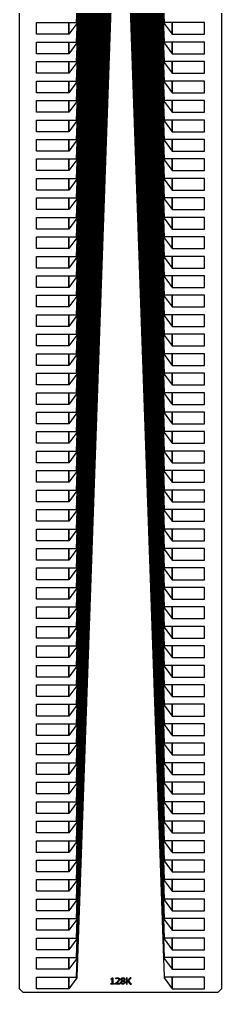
# Model space of a CAD drawing. Header units: inches. Extents: x 106592 to 209533, y 57057 to 74911.
# Drawn here: x 163050 to 164107, y 57266 to 62342 of the extents above; entities that cross this region are included whole.
import ezdxf

# ---------------------------------------------------------------- set-up
doc = ezdxf.new("R2010")
doc.units = ezdxf.units.IN
doc.header["$MEASUREMENT"] = 0
for name, color, linetype in [('metal', 221, 'Continuous'), ('nitride window', 40, 'Continuous'), ('profile', 140, 'Continuous')]:
    doc.layers.add(name, color=color, linetype=linetype)

msp = doc.modelspace()

# ---------------------------------------------------------------- linework, layer by layer
at = {"layer": 'metal'}
for points in [[(163442, 63837.6), (163443.6, 63837.6), (163351.2, 61614.3), (163349.1, 61614.3)], [(163351.2, 61715.9), (163349.1, 61715.9), (163438.8, 63837.6), (163440.4, 63837.6)], [(163435.6, 63837.6), (163437.2, 63837.6), (163351.2, 61817.5), (163349.1, 61817.5)], [(163351.2, 61919.1), (163349.1, 61919.1), (163432.4, 63837.6), (163434, 63837.6)], [(163351.2, 62020.7), (163349.1, 62020.7), (163429.2, 63837.6), (163430.8, 63837.6)], [(163426, 63837.6), (163427.6, 63837.6), (163351.2, 62122.3), (163349.1, 62122.3)], [(163445.2, 63837.6), (163446.8, 63837.6), (163351.2, 61512.7), (163349.1, 61512.7)], [(163448.4, 63837.6), (163450, 63837.6), (163351.2, 61411.1), (163349.1, 61411.1)], [(163474, 63837.6), (163475.6, 63837.6), (163351.2, 60598.2), (163349.1, 60598.2)], [(163470.8, 63837.6), (163472.4, 63837.6), (163351.2, 60699.8), (163349.1, 60699.8)], [(163451.6, 63837.6), (163453.2, 63837.6), (163351.2, 61309.5), (163349.1, 61309.5)], [(163351.2, 61207.9), (163349.1, 61207.9), (163454.8, 63837.6), (163456.4, 63837.6)], [(163351.2, 61106.3), (163349.1, 61106.3), (163458, 63837.6), (163459.6, 63837.6)], [(163461.2, 63837.6), (163462.8, 63837.6), (163351.2, 61004.7), (163349.1, 61004.7)], [(163351.2, 60903.1), (163349.1, 60903.1), (163464.4, 63837.6), (163466, 63837.6)], [(163467.6, 63837.6), (163469.2, 63837.6), (163351.2, 60801.5), (163349.1, 60801.5)], [(163419.6, 63837.6), (163421.2, 63837.6), (163351.2, 62325.5), (163349.1, 62325.5)], [(163422.8, 63837.6), (163424.4, 63837.6), (163351.2, 62223.9), (163349.1, 62223.9)], [(163544.4, 63837.6), (163546, 63837.6), (163351.2, 58363), (163349.1, 58363)], [(163351.2, 58464.6), (163349.1, 58464.6), (163541.2, 63837.6), (163542.8, 63837.6)], [(163538, 63837.6), (163539.6, 63837.6), (163351.2, 58566.2), (163349.1, 58566.2)], [(163351.2, 58667.8), (163349.1, 58667.8), (163534.8, 63837.6), (163536.4, 63837.6)], [(163351.2, 58769.4), (163349.1, 58769.4), (163531.6, 63837.6), (163533.2, 63837.6)], [(163528.4, 63837.6), (163530, 63837.6), (163351.2, 58871), (163349.1, 58871)], [(163547.6, 63837.6), (163549.2, 63837.6), (163351.2, 58261.4), (163349.1, 58261.4)], [(163550.8, 63837.6), (163552.4, 63837.6), (163351.2, 58159.7), (163349.1, 58159.7)], [(163576.4, 63837.6), (163578, 63837.6), (163351.2, 57346.9), (163349.1, 57346.9)], [(163573.2, 63837.6), (163574.8, 63837.6), (163351.2, 57448.5), (163349.1, 57448.5)], [(163554, 63837.6), (163555.6, 63837.6), (163351.2, 58058.1), (163349.1, 58058.1)], [(163351.2, 57956.5), (163349.1, 57956.5), (163557.2, 63837.6), (163558.8, 63837.6)], [(163351.2, 57854.9), (163349.1, 57854.9), (163560.4, 63837.6), (163562, 63837.6)], [(163563.6, 63837.6), (163565.2, 63837.6), (163351.2, 57753.3), (163349.1, 57753.3)], [(163351.2, 57651.7), (163349.1, 57651.7), (163566.8, 63837.6), (163568.4, 63837.6)], [(163570, 63837.6), (163571.6, 63837.6), (163351.2, 57550.1), (163349.1, 57550.1)], [(163518.8, 63837.6), (163520.4, 63837.6), (163351.2, 59175.8), (163349.1, 59175.8)], [(163351.2, 59277.4), (163349.1, 59277.4), (163515.6, 63837.6), (163517.2, 63837.6)], [(163512.4, 63837.6), (163514, 63837.6), (163351.2, 59379), (163349.1, 59379)], [(163351.2, 59480.6), (163349.1, 59480.6), (163509.2, 63837.6), (163510.8, 63837.6)], [(163351.2, 59582.2), (163349.1, 59582.2), (163506, 63837.6), (163507.6, 63837.6)], [(163502.8, 63837.6), (163504.4, 63837.6), (163351.2, 59683.8), (163349.1, 59683.8)], [(163522, 63837.6), (163523.6, 63837.6), (163351.2, 59074.2), (163349.1, 59074.2)], [(163525.2, 63837.6), (163526.8, 63837.6), (163351.2, 58972.6), (163349.1, 58972.6)], [(163499.6, 63837.6), (163501.2, 63837.6), (163351.2, 59785.4), (163349.1, 59785.4)], [(163496.4, 63837.6), (163498, 63837.6), (163351.2, 59887), (163349.1, 59887)], [(163477.2, 63837.6), (163478.8, 63837.6), (163351.2, 60496.6), (163349.1, 60496.6)], [(163351.2, 60395), (163349.1, 60395), (163480.4, 63837.6), (163482, 63837.6)], [(163351.2, 60293.4), (163349.1, 60293.4), (163483.6, 63837.6), (163485.2, 63837.6)], [(163486.8, 63837.6), (163488.4, 63837.6), (163351.2, 60191.8), (163349.1, 60191.8)], [(163351.2, 60090.2), (163349.1, 60090.2), (163490, 63837.6), (163491.6, 63837.6)], [(163493.2, 63837.6), (163494.8, 63837.6), (163351.2, 59988.6), (163349.1, 59988.6)], [(163581.2, 63837.6), (163579.6, 63837.6), (163806.3, 57346.9), (163808.4, 57346.9)], [(163584.4, 63837.6), (163582.8, 63837.6), (163806.3, 57448.5), (163808.4, 57448.5)], [(163587.6, 63837.6), (163586, 63837.6), (163806.3, 57550.1), (163808.4, 57550.1)], [(163806.3, 57651.7), (163808.4, 57651.7), (163590.8, 63837.6), (163589.2, 63837.6)], [(163594, 63837.6), (163592.4, 63837.6), (163806.3, 57753.3), (163808.4, 57753.3)], [(163806.3, 57854.9), (163808.4, 57854.9), (163597.2, 63837.6), (163595.6, 63837.6)], [(163806.3, 57956.5), (163808.4, 57956.5), (163600.4, 63837.6), (163598.8, 63837.6)], [(163603.6, 63837.6), (163602, 63837.6), (163806.3, 58058.1), (163808.4, 58058.1)], [(163606.8, 63837.6), (163605.2, 63837.6), (163806.3, 58159.7), (163808.4, 58159.7)], [(163610, 63837.6), (163608.4, 63837.6), (163806.3, 58261.4), (163808.4, 58261.4)], [(163613.2, 63837.6), (163611.6, 63837.6), (163806.3, 58363), (163808.4, 58363)], [(163806.3, 58464.6), (163808.4, 58464.6), (163616.4, 63837.6), (163614.8, 63837.6)], [(163619.6, 63837.6), (163618, 63837.6), (163806.3, 58566.2), (163808.4, 58566.2)], [(163806.3, 58667.8), (163808.4, 58667.8), (163622.8, 63837.6), (163621.2, 63837.6)], [(163806.3, 58769.4), (163808.4, 58769.4), (163626, 63837.6), (163624.4, 63837.6)], [(163629.2, 63837.6), (163627.6, 63837.6), (163806.3, 58871), (163808.4, 58871)], [(163632.4, 63837.6), (163630.8, 63837.6), (163806.3, 58972.6), (163808.4, 58972.6)], [(163635.6, 63837.6), (163634, 63837.6), (163806.3, 59074.2), (163808.4, 59074.2)], [(163638.8, 63837.6), (163637.2, 63837.6), (163806.3, 59175.8), (163808.4, 59175.8)], [(163806.3, 59277.4), (163808.4, 59277.4), (163642, 63837.6), (163640.4, 63837.6)], [(163645.2, 63837.6), (163643.6, 63837.6), (163806.3, 59379), (163808.4, 59379)], [(163806.3, 59480.6), (163808.4, 59480.6), (163648.4, 63837.6), (163646.8, 63837.6)], [(163806.3, 59582.2), (163808.4, 59582.2), (163651.6, 63837.6), (163650, 63837.6)], [(163654.8, 63837.6), (163653.2, 63837.6), (163806.3, 59683.8), (163808.4, 59683.8)], [(163658, 63837.6), (163656.4, 63837.6), (163806.3, 59785.4), (163808.4, 59785.4)], [(163661.2, 63837.6), (163659.6, 63837.6), (163806.3, 59887), (163808.4, 59887)], [(163664.4, 63837.6), (163662.8, 63837.6), (163806.3, 59988.6), (163808.4, 59988.6)], [(163806.3, 60090.2), (163808.4, 60090.2), (163667.6, 63837.6), (163666, 63837.6)], [(163670.8, 63837.6), (163669.2, 63837.6), (163806.3, 60191.8), (163808.4, 60191.8)], [(163806.3, 60293.4), (163808.4, 60293.4), (163674, 63837.6), (163672.4, 63837.6)], [(163806.3, 60395), (163808.4, 60395), (163677.2, 63837.6), (163675.6, 63837.6)], [(163680.4, 63837.6), (163678.8, 63837.6), (163806.3, 60496.6), (163808.4, 60496.6)], [(163683.6, 63837.6), (163682, 63837.6), (163806.3, 60598.2), (163808.4, 60598.2)], [(163686.8, 63837.6), (163685.2, 63837.6), (163806.3, 60699.8), (163808.4, 60699.8)], [(163690, 63837.6), (163688.4, 63837.6), (163806.3, 60801.5), (163808.4, 60801.5)], [(163806.3, 60903.1), (163808.4, 60903.1), (163693.2, 63837.6), (163691.6, 63837.6)], [(163696.4, 63837.6), (163694.8, 63837.6), (163806.3, 61004.7), (163808.4, 61004.7)], [(163806.3, 61106.3), (163808.4, 61106.3), (163699.6, 63837.6), (163698, 63837.6)], [(163806.3, 61207.9), (163808.4, 61207.9), (163702.8, 63837.6), (163701.2, 63837.6)], [(163706, 63837.6), (163704.4, 63837.6), (163806.3, 61309.5), (163808.4, 61309.5)], [(163709.2, 63837.6), (163707.6, 63837.6), (163806.3, 61411.1), (163808.4, 61411.1)], [(163712.4, 63837.6), (163710.8, 63837.6), (163806.3, 61512.7), (163808.4, 61512.7)], [(163715.6, 63837.6), (163714, 63837.6), (163806.3, 61614.3), (163808.4, 61614.3)], [(163806.3, 61715.9), (163808.4, 61715.9), (163718.8, 63837.6), (163717.2, 63837.6)], [(163722, 63837.6), (163720.4, 63837.6), (163806.3, 61817.5), (163808.4, 61817.5)], [(163806.3, 61919.1), (163808.4, 61919.1), (163725.2, 63837.6), (163723.6, 63837.6)], [(163806.3, 62020.7), (163808.4, 62020.7), (163728.4, 63837.6), (163726.8, 63837.6)], [(163731.6, 63837.6), (163730, 63837.6), (163806.3, 62122.3), (163808.4, 62122.3)], [(163734.8, 63837.6), (163733.2, 63837.6), (163806.3, 62223.9), (163808.4, 62223.9)], [(163738, 63837.6), (163736.4, 63837.6), (163806.3, 62325.5), (163808.4, 62325.5)], [(163139.6, 62325.5), (163308.9, 62325.5), (163308.9, 62264.5), (163139.6, 62264.5)], [(163308.9, 62264.5), (163308.9, 62325.5), (163351.2, 62325.5), (163351.2, 62321.3), (163308.9, 62264.5)], [(163848.6, 62264.5), (163848.6, 62325.5), (163806.3, 62325.5), (163806.3, 62321.3), (163848.6, 62264.5)], [(164018, 62325.5), (163848.6, 62325.5), (163848.6, 62264.5), (164018, 62264.5)], [(163139.6, 62223.9), (163308.9, 62223.9), (163308.9, 62162.9), (163139.6, 62162.9)], [(163308.9, 62162.9), (163308.9, 62223.9), (163351.2, 62223.9), (163351.2, 62219.7), (163308.9, 62162.9)], [(163848.6, 62162.9), (163848.6, 62223.9), (163806.3, 62223.9), (163806.3, 62219.7), (163848.6, 62162.9)], [(164018, 62223.9), (163848.6, 62223.9), (163848.6, 62162.9), (164018, 62162.9)], [(163139.6, 62122.3), (163308.9, 62122.3), (163308.9, 62061.3), (163139.6, 62061.3)], [(163308.9, 62061.3), (163308.9, 62122.3), (163351.2, 62122.3), (163351.2, 62118.1), (163308.9, 62061.3)], [(163848.6, 62061.3), (163848.6, 62122.3), (163806.3, 62122.3), (163806.3, 62118.1), (163848.6, 62061.3)], [(164018, 62122.3), (163848.6, 62122.3), (163848.6, 62061.3), (164018, 62061.3)], [(163139.6, 62020.7), (163308.9, 62020.7), (163308.9, 61959.7), (163139.6, 61959.7)], [(163308.9, 61959.7), (163308.9, 62020.7), (163351.2, 62020.7), (163351.2, 62016.5), (163308.9, 61959.7)], [(163848.6, 61959.7), (163848.6, 62020.7), (163806.3, 62020.7), (163806.3, 62016.5), (163848.6, 61959.7)], [(164018, 62020.7), (163848.6, 62020.7), (163848.6, 61959.7), (164018, 61959.7)], [(163139.6, 61919.1), (163308.9, 61919.1), (163308.9, 61858.1), (163139.6, 61858.1)], [(163308.9, 61858.1), (163308.9, 61919.1), (163351.2, 61919.1), (163351.2, 61914.9), (163308.9, 61858.1)], [(163848.6, 61858.1), (163848.6, 61919.1), (163806.3, 61919.1), (163806.3, 61914.9), (163848.6, 61858.1)], [(164018, 61919.1), (163848.6, 61919.1), (163848.6, 61858.1), (164018, 61858.1)], [(163139.6, 61817.5), (163308.9, 61817.5), (163308.9, 61756.5), (163139.6, 61756.5)], [(163308.9, 61756.5), (163308.9, 61817.5), (163351.2, 61817.5), (163351.2, 61813.3), (163308.9, 61756.5)], [(163848.6, 61756.5), (163848.6, 61817.5), (163806.3, 61817.5), (163806.3, 61813.3), (163848.6, 61756.5)], [(164018, 61817.5), (163848.6, 61817.5), (163848.6, 61756.5), (164018, 61756.5)], [(163139.6, 61715.9), (163308.9, 61715.9), (163308.9, 61654.9), (163139.6, 61654.9)], [(163308.9, 61654.9), (163308.9, 61715.9), (163351.2, 61715.9), (163351.2, 61711.7), (163308.9, 61654.9)], [(163848.6, 61654.9), (163848.6, 61715.9), (163806.3, 61715.9), (163806.3, 61711.7), (163848.6, 61654.9)], [(164018, 61715.9), (163848.6, 61715.9), (163848.6, 61654.9), (164018, 61654.9)], [(163139.6, 61614.3), (163308.9, 61614.3), (163308.9, 61553.3), (163139.6, 61553.3)], [(163308.9, 61553.3), (163308.9, 61614.3), (163351.2, 61614.3), (163351.2, 61610), (163308.9, 61553.3)], [(163848.6, 61553.3), (163848.6, 61614.3), (163806.3, 61614.3), (163806.3, 61610), (163848.6, 61553.3)], [(164018, 61614.3), (163848.6, 61614.3), (163848.6, 61553.3), (164018, 61553.3)], [(163139.6, 61512.7), (163308.9, 61512.7), (163308.9, 61451.7), (163139.6, 61451.7)], [(163308.9, 61451.7), (163308.9, 61512.7), (163351.2, 61512.7), (163351.2, 61508.4), (163308.9, 61451.7)], [(163848.6, 61451.7), (163848.6, 61512.7), (163806.3, 61512.7), (163806.3, 61508.4), (163848.6, 61451.7)], [(164018, 61512.7), (163848.6, 61512.7), (163848.6, 61451.7), (164018, 61451.7)], [(163139.6, 61411.1), (163308.9, 61411.1), (163308.9, 61350.1), (163139.6, 61350.1)], [(163308.9, 61350.1), (163308.9, 61411.1), (163351.2, 61411.1), (163351.2, 61406.8), (163308.9, 61350.1)], [(163848.6, 61350.1), (163848.6, 61411.1), (163806.3, 61411.1), (163806.3, 61406.8), (163848.6, 61350.1)], [(164018, 61411.1), (163848.6, 61411.1), (163848.6, 61350.1), (164018, 61350.1)], [(163139.6, 61309.5), (163308.9, 61309.5), (163308.9, 61248.5), (163139.6, 61248.5)], [(163308.9, 61248.5), (163308.9, 61309.5), (163351.2, 61309.5), (163351.2, 61305.2), (163308.9, 61248.5)], [(163848.6, 61248.5), (163848.6, 61309.5), (163806.3, 61309.5), (163806.3, 61305.2), (163848.6, 61248.5)], [(164018, 61309.5), (163848.6, 61309.5), (163848.6, 61248.5), (164018, 61248.5)], [(163139.6, 61207.9), (163308.9, 61207.9), (163308.9, 61146.9), (163139.6, 61146.9)], [(163308.9, 61146.9), (163308.9, 61207.9), (163351.2, 61207.9), (163351.2, 61203.6), (163308.9, 61146.9)], [(163848.6, 61146.9), (163848.6, 61207.9), (163806.3, 61207.9), (163806.3, 61203.6), (163848.6, 61146.9)], [(164018, 61207.9), (163848.6, 61207.9), (163848.6, 61146.9), (164018, 61146.9)], [(163139.6, 61106.3), (163308.9, 61106.3), (163308.9, 61045.3), (163139.6, 61045.3)], [(163308.9, 61045.3), (163308.9, 61106.3), (163351.2, 61106.3), (163351.2, 61102), (163308.9, 61045.3)], [(163848.6, 61045.3), (163848.6, 61106.3), (163806.3, 61106.3), (163806.3, 61102), (163848.6, 61045.3)], [(164018, 61106.3), (163848.6, 61106.3), (163848.6, 61045.3), (164018, 61045.3)], [(163139.6, 61004.7), (163308.9, 61004.7), (163308.9, 60943.7), (163139.6, 60943.7)], [(163308.9, 60943.7), (163308.9, 61004.7), (163351.2, 61004.7), (163351.2, 61000.4), (163308.9, 60943.7)], [(163848.6, 60943.7), (163848.6, 61004.7), (163806.3, 61004.7), (163806.3, 61000.4), (163848.6, 60943.7)], [(164018, 61004.7), (163848.6, 61004.7), (163848.6, 60943.7), (164018, 60943.7)], [(163139.6, 60903.1), (163308.9, 60903.1), (163308.9, 60842.1), (163139.6, 60842.1)], [(163308.9, 60842.1), (163308.9, 60903.1), (163351.2, 60903.1), (163351.2, 60898.8), (163308.9, 60842.1)], [(163848.6, 60842.1), (163848.6, 60903.1), (163806.3, 60903.1), (163806.3, 60898.8), (163848.6, 60842.1)], [(164018, 60903.1), (163848.6, 60903.1), (163848.6, 60842.1), (164018, 60842.1)], [(163139.6, 60801.5), (163308.9, 60801.5), (163308.9, 60740.5), (163139.6, 60740.5)], [(163308.9, 60740.5), (163308.9, 60801.5), (163351.2, 60801.5), (163351.2, 60797.2), (163308.9, 60740.5)], [(163848.6, 60740.5), (163848.6, 60801.5), (163806.3, 60801.5), (163806.3, 60797.2), (163848.6, 60740.5)], [(164018, 60801.5), (163848.6, 60801.5), (163848.6, 60740.5), (164018, 60740.5)], [(163139.6, 60699.8), (163308.9, 60699.8), (163308.9, 60638.9), (163139.6, 60638.9)], [(163308.9, 60638.9), (163308.9, 60699.8), (163351.2, 60699.8), (163351.2, 60695.6), (163308.9, 60638.9)], [(163848.6, 60638.9), (163848.6, 60699.8), (163806.3, 60699.8), (163806.3, 60695.6), (163848.6, 60638.9)], [(164018, 60699.8), (163848.6, 60699.8), (163848.6, 60638.9), (164018, 60638.9)], [(163139.6, 60598.2), (163308.9, 60598.2), (163308.9, 60537.3), (163139.6, 60537.3)], [(163308.9, 60537.3), (163308.9, 60598.2), (163351.2, 60598.2), (163351.2, 60594), (163308.9, 60537.3)], [(163848.6, 60537.3), (163848.6, 60598.2), (163806.3, 60598.2), (163806.3, 60594), (163848.6, 60537.3)], [(164018, 60598.2), (163848.6, 60598.2), (163848.6, 60537.3), (164018, 60537.3)], [(163139.6, 60496.6), (163308.9, 60496.6), (163308.9, 60435.7), (163139.6, 60435.7)], [(163308.9, 60435.7), (163308.9, 60496.6), (163351.2, 60496.6), (163351.2, 60492.4), (163308.9, 60435.7)], [(163848.6, 60435.7), (163848.6, 60496.6), (163806.3, 60496.6), (163806.3, 60492.4), (163848.6, 60435.7)], [(164018, 60496.6), (163848.6, 60496.6), (163848.6, 60435.7), (164018, 60435.7)], [(163139.6, 60395), (163308.9, 60395), (163308.9, 60334.1), (163139.6, 60334.1)], [(163308.9, 60334.1), (163308.9, 60395), (163351.2, 60395), (163351.2, 60390.8), (163308.9, 60334.1)], [(163848.6, 60334.1), (163848.6, 60395), (163806.3, 60395), (163806.3, 60390.8), (163848.6, 60334.1)], [(164018, 60395), (163848.6, 60395), (163848.6, 60334.1), (164018, 60334.1)], [(163139.6, 60293.4), (163308.9, 60293.4), (163308.9, 60232.5), (163139.6, 60232.5)], [(163308.9, 60232.5), (163308.9, 60293.4), (163351.2, 60293.4), (163351.2, 60289.2), (163308.9, 60232.5)], [(163848.6, 60232.5), (163848.6, 60293.4), (163806.3, 60293.4), (163806.3, 60289.2), (163848.6, 60232.5)], [(164018, 60293.4), (163848.6, 60293.4), (163848.6, 60232.5), (164018, 60232.5)], [(163139.6, 60191.8), (163308.9, 60191.8), (163308.9, 60130.9), (163139.6, 60130.9)], [(163308.9, 60130.9), (163308.9, 60191.8), (163351.2, 60191.8), (163351.2, 60187.6), (163308.9, 60130.9)], [(163848.6, 60130.9), (163848.6, 60191.8), (163806.3, 60191.8), (163806.3, 60187.6), (163848.6, 60130.9)], [(164018, 60191.8), (163848.6, 60191.8), (163848.6, 60130.9), (164018, 60130.9)], [(163139.6, 60090.2), (163308.9, 60090.2), (163308.9, 60029.3), (163139.6, 60029.3)], [(163308.9, 60029.3), (163308.9, 60090.2), (163351.2, 60090.2), (163351.2, 60086), (163308.9, 60029.3)], [(163848.6, 60029.3), (163848.6, 60090.2), (163806.3, 60090.2), (163806.3, 60086), (163848.6, 60029.3)], [(164018, 60090.2), (163848.6, 60090.2), (163848.6, 60029.3), (164018, 60029.3)], [(163139.6, 59988.6), (163308.9, 59988.6), (163308.9, 59927.7), (163139.6, 59927.7)], [(163308.9, 59927.7), (163308.9, 59988.6), (163351.2, 59988.6), (163351.2, 59984.4), (163308.9, 59927.7)], [(163848.6, 59927.7), (163848.6, 59988.6), (163806.3, 59988.6), (163806.3, 59984.4), (163848.6, 59927.7)], [(164018, 59988.6), (163848.6, 59988.6), (163848.6, 59927.7), (164018, 59927.7)], [(163139.6, 59887), (163308.9, 59887), (163308.9, 59826.1), (163139.6, 59826.1)], [(163308.9, 59826.1), (163308.9, 59887), (163351.2, 59887), (163351.2, 59882.8), (163308.9, 59826.1)], [(163848.6, 59826.1), (163848.6, 59887), (163806.3, 59887), (163806.3, 59882.8), (163848.6, 59826.1)], [(164018, 59887), (163848.6, 59887), (163848.6, 59826.1), (164018, 59826.1)], [(163139.6, 59785.4), (163308.9, 59785.4), (163308.9, 59724.4), (163139.6, 59724.4)], [(163308.9, 59724.4), (163308.9, 59785.4), (163351.2, 59785.4), (163351.2, 59781.2), (163308.9, 59724.4)], [(163848.6, 59724.4), (163848.6, 59785.4), (163806.3, 59785.4), (163806.3, 59781.2), (163848.6, 59724.4)], [(164018, 59785.4), (163848.6, 59785.4), (163848.6, 59724.4), (164018, 59724.4)], [(163139.6, 59683.8), (163308.9, 59683.8), (163308.9, 59622.8), (163139.6, 59622.8)], [(163308.9, 59622.8), (163308.9, 59683.8), (163351.2, 59683.8), (163351.2, 59679.6), (163308.9, 59622.8)], [(163848.6, 59622.8), (163848.6, 59683.8), (163806.3, 59683.8), (163806.3, 59679.6), (163848.6, 59622.8)], [(164018, 59683.8), (163848.6, 59683.8), (163848.6, 59622.8), (164018, 59622.8)], [(163139.6, 59582.2), (163308.9, 59582.2), (163308.9, 59521.2), (163139.6, 59521.2)], [(163308.9, 59521.2), (163308.9, 59582.2), (163351.2, 59582.2), (163351.2, 59578), (163308.9, 59521.2)], [(163848.6, 59521.2), (163848.6, 59582.2), (163806.3, 59582.2), (163806.3, 59578), (163848.6, 59521.2)], [(164018, 59582.2), (163848.6, 59582.2), (163848.6, 59521.2), (164018, 59521.2)], [(163139.6, 59480.6), (163308.9, 59480.6), (163308.9, 59419.6), (163139.6, 59419.6)], [(163308.9, 59419.6), (163308.9, 59480.6), (163351.2, 59480.6), (163351.2, 59476.4), (163308.9, 59419.6)], [(163848.6, 59419.6), (163848.6, 59480.6), (163806.3, 59480.6), (163806.3, 59476.4), (163848.6, 59419.6)], [(164018, 59480.6), (163848.6, 59480.6), (163848.6, 59419.6), (164018, 59419.6)], [(163139.6, 59379), (163308.9, 59379), (163308.9, 59318), (163139.6, 59318)], [(163308.9, 59318), (163308.9, 59379), (163351.2, 59379), (163351.2, 59374.8), (163308.9, 59318)], [(163848.6, 59318), (163848.6, 59379), (163806.3, 59379), (163806.3, 59374.8), (163848.6, 59318)], [(164018, 59379), (163848.6, 59379), (163848.6, 59318), (164018, 59318)], [(163139.6, 59277.4), (163308.9, 59277.4), (163308.9, 59216.4), (163139.6, 59216.4)], [(163308.9, 59216.4), (163308.9, 59277.4), (163351.2, 59277.4), (163351.2, 59273.2), (163308.9, 59216.4)], [(163848.6, 59216.4), (163848.6, 59277.4), (163806.3, 59277.4), (163806.3, 59273.2), (163848.6, 59216.4)], [(164018, 59277.4), (163848.6, 59277.4), (163848.6, 59216.4), (164018, 59216.4)], [(163139.6, 59175.8), (163308.9, 59175.8), (163308.9, 59114.8), (163139.6, 59114.8)], [(163308.9, 59114.8), (163308.9, 59175.8), (163351.2, 59175.8), (163351.2, 59171.6), (163308.9, 59114.8)], [(163848.6, 59114.8), (163848.6, 59175.8), (163806.3, 59175.8), (163806.3, 59171.6), (163848.6, 59114.8)], [(164018, 59175.8), (163848.6, 59175.8), (163848.6, 59114.8), (164018, 59114.8)], [(163139.6, 59074.2), (163308.9, 59074.2), (163308.9, 59013.2), (163139.6, 59013.2)], [(163308.9, 59013.2), (163308.9, 59074.2), (163351.2, 59074.2), (163351.2, 59069.9), (163308.9, 59013.2)], [(163848.6, 59013.2), (163848.6, 59074.2), (163806.3, 59074.2), (163806.3, 59069.9), (163848.6, 59013.2)], [(164018, 59074.2), (163848.6, 59074.2), (163848.6, 59013.2), (164018, 59013.2)], [(163139.6, 58972.6), (163308.9, 58972.6), (163308.9, 58911.6), (163139.6, 58911.6)], [(163308.9, 58911.6), (163308.9, 58972.6), (163351.2, 58972.6), (163351.2, 58968.3), (163308.9, 58911.6)], [(163848.6, 58911.6), (163848.6, 58972.6), (163806.3, 58972.6), (163806.3, 58968.3), (163848.6, 58911.6)], [(164018, 58972.6), (163848.6, 58972.6), (163848.6, 58911.6), (164018, 58911.6)], [(163139.6, 58871), (163308.9, 58871), (163308.9, 58810), (163139.6, 58810)], [(163308.9, 58810), (163308.9, 58871), (163351.2, 58871), (163351.2, 58866.7), (163308.9, 58810)], [(163848.6, 58810), (163848.6, 58871), (163806.3, 58871), (163806.3, 58866.7), (163848.6, 58810)], [(164018, 58871), (163848.6, 58871), (163848.6, 58810), (164018, 58810)], [(163139.6, 58769.4), (163308.9, 58769.4), (163308.9, 58708.4), (163139.6, 58708.4)], [(163308.9, 58708.4), (163308.9, 58769.4), (163351.2, 58769.4), (163351.2, 58765.1), (163308.9, 58708.4)], [(163848.6, 58708.4), (163848.6, 58769.4), (163806.3, 58769.4), (163806.3, 58765.1), (163848.6, 58708.4)], [(164018, 58769.4), (163848.6, 58769.4), (163848.6, 58708.4), (164018, 58708.4)], [(163139.6, 58667.8), (163308.9, 58667.8), (163308.9, 58606.8), (163139.6, 58606.8)], [(163308.9, 58606.8), (163308.9, 58667.8), (163351.2, 58667.8), (163351.2, 58663.5), (163308.9, 58606.8)], [(163848.6, 58606.8), (163848.6, 58667.8), (163806.3, 58667.8), (163806.3, 58663.5), (163848.6, 58606.8)], [(164018, 58667.8), (163848.6, 58667.8), (163848.6, 58606.8), (164018, 58606.8)], [(163139.6, 58566.2), (163308.9, 58566.2), (163308.9, 58505.2), (163139.6, 58505.2)], [(163308.9, 58505.2), (163308.9, 58566.2), (163351.2, 58566.2), (163351.2, 58561.9), (163308.9, 58505.2)], [(163848.6, 58505.2), (163848.6, 58566.2), (163806.3, 58566.2), (163806.3, 58561.9), (163848.6, 58505.2)], [(164018, 58566.2), (163848.6, 58566.2), (163848.6, 58505.2), (164018, 58505.2)], [(163139.6, 58464.6), (163308.9, 58464.6), (163308.9, 58403.6), (163139.6, 58403.6)], [(163308.9, 58403.6), (163308.9, 58464.6), (163351.2, 58464.6), (163351.2, 58460.3), (163308.9, 58403.6)], [(163848.6, 58403.6), (163848.6, 58464.6), (163806.3, 58464.6), (163806.3, 58460.3), (163848.6, 58403.6)], [(164018, 58464.6), (163848.6, 58464.6), (163848.6, 58403.6), (164018, 58403.6)], [(163139.6, 58363), (163308.9, 58363), (163308.9, 58302), (163139.6, 58302)], [(163308.9, 58302), (163308.9, 58363), (163351.2, 58363), (163351.2, 58358.7), (163308.9, 58302)], [(163848.6, 58302), (163848.6, 58363), (163806.3, 58363), (163806.3, 58358.7), (163848.6, 58302)], [(164018, 58363), (163848.6, 58363), (163848.6, 58302), (164018, 58302)], [(163139.6, 58261.4), (163308.9, 58261.4), (163308.9, 58200.4), (163139.6, 58200.4)], [(163308.9, 58200.4), (163308.9, 58261.4), (163351.2, 58261.4), (163351.2, 58257.1), (163308.9, 58200.4)], [(163848.6, 58200.4), (163848.6, 58261.4), (163806.3, 58261.4), (163806.3, 58257.1), (163848.6, 58200.4)], [(164018, 58261.4), (163848.6, 58261.4), (163848.6, 58200.4), (164018, 58200.4)], [(163139.6, 58159.7), (163308.9, 58159.7), (163308.9, 58098.8), (163139.6, 58098.8)], [(163308.9, 58098.8), (163308.9, 58159.7), (163351.2, 58159.7), (163351.2, 58155.5), (163308.9, 58098.8)], [(163848.6, 58098.8), (163848.6, 58159.7), (163806.3, 58159.7), (163806.3, 58155.5), (163848.6, 58098.8)], [(164018, 58159.7), (163848.6, 58159.7), (163848.6, 58098.8), (164018, 58098.8)], [(163139.6, 58058.1), (163308.9, 58058.1), (163308.9, 57997.2), (163139.6, 57997.2)], [(163308.9, 57997.2), (163308.9, 58058.1), (163351.2, 58058.1), (163351.2, 58053.9), (163308.9, 57997.2)], [(163848.6, 57997.2), (163848.6, 58058.1), (163806.3, 58058.1), (163806.3, 58053.9), (163848.6, 57997.2)], [(164018, 58058.1), (163848.6, 58058.1), (163848.6, 57997.2), (164018, 57997.2)], [(163139.6, 57956.5), (163308.9, 57956.5), (163308.9, 57895.6), (163139.6, 57895.6)], [(163308.9, 57895.6), (163308.9, 57956.5), (163351.2, 57956.5), (163351.2, 57952.3), (163308.9, 57895.6)], [(163848.6, 57895.6), (163848.6, 57956.5), (163806.3, 57956.5), (163806.3, 57952.3), (163848.6, 57895.6)], [(164018, 57956.5), (163848.6, 57956.5), (163848.6, 57895.6), (164018, 57895.6)], [(163139.6, 57854.9), (163308.9, 57854.9), (163308.9, 57794), (163139.6, 57794)], [(163308.9, 57794), (163308.9, 57854.9), (163351.2, 57854.9), (163351.2, 57850.7), (163308.9, 57794)], [(163848.6, 57794), (163848.6, 57854.9), (163806.3, 57854.9), (163806.3, 57850.7), (163848.6, 57794)], [(164018, 57854.9), (163848.6, 57854.9), (163848.6, 57794), (164018, 57794)], [(163139.6, 57753.3), (163308.9, 57753.3), (163308.9, 57692.4), (163139.6, 57692.4)], [(163308.9, 57692.4), (163308.9, 57753.3), (163351.2, 57753.3), (163351.2, 57749.1), (163308.9, 57692.4)], [(163848.6, 57692.4), (163848.6, 57753.3), (163806.3, 57753.3), (163806.3, 57749.1), (163848.6, 57692.4)], [(164018, 57753.3), (163848.6, 57753.3), (163848.6, 57692.4), (164018, 57692.4)], [(163139.6, 57651.7), (163308.9, 57651.7), (163308.9, 57590.8), (163139.6, 57590.8)], [(163308.9, 57590.8), (163308.9, 57651.7), (163351.2, 57651.7), (163351.2, 57647.5), (163308.9, 57590.8)], [(163848.6, 57590.8), (163848.6, 57651.7), (163806.3, 57651.7), (163806.3, 57647.5), (163848.6, 57590.8)], [(164018, 57651.7), (163848.6, 57651.7), (163848.6, 57590.8), (164018, 57590.8)], [(163139.6, 57550.1), (163308.9, 57550.1), (163308.9, 57489.2), (163139.6, 57489.2)], [(163308.9, 57489.2), (163308.9, 57550.1), (163351.2, 57550.1), (163351.2, 57545.9), (163308.9, 57489.2)], [(163848.6, 57489.2), (163848.6, 57550.1), (163806.3, 57550.1), (163806.3, 57545.9), (163848.6, 57489.2)], [(164018, 57550.1), (163848.6, 57550.1), (163848.6, 57489.2), (164018, 57489.2)], [(163139.6, 57448.5), (163308.9, 57448.5), (163308.9, 57387.6), (163139.6, 57387.6)], [(163308.9, 57387.6), (163308.9, 57448.5), (163351.2, 57448.5), (163351.2, 57444.3), (163308.9, 57387.6)], [(163848.6, 57387.6), (163848.6, 57448.5), (163806.3, 57448.5), (163806.3, 57444.3), (163848.6, 57387.6)], [(164018, 57448.5), (163848.6, 57448.5), (163848.6, 57387.6), (164018, 57387.6)], [(163139.6, 57346.9), (163308.9, 57346.9), (163308.9, 57286), (163139.6, 57286)], [(163308.9, 57286), (163308.9, 57346.9), (163351.2, 57346.9), (163351.2, 57342.7), (163308.9, 57286)], [(163527.9, 57338), (163529.7, 57338.1), (163531, 57338.3), (163532, 57338.6), (163534, 57339.5), (163534.7, 57339.9), (163535.1, 57341.1), (163535.4, 57342.6), (163538.7, 57342.6), (163538.7, 57313.8), (163545.2, 57313.8), (163545.1, 57310.4), (163527.9, 57310.4), (163527.9, 57313.7), (163534.6, 57313.8), (163534.6, 57335.1), (163527.9, 57335.1)], [(163554.1, 57336.6), (163554.1, 57341), (163555.8, 57341.8), (163558.5, 57342.5), (163560.4, 57343), (163562.7, 57343.1), (163564.9, 57343), (163567.3, 57342.6), (163568.9, 57342), (163570.3, 57341.1), (163571.6, 57340.1), (163572.6, 57338.6), (163573.4, 57336.9), (163573.6, 57335.2), (163573.6, 57333.2), (163573.2, 57330.8), (163572.2, 57328.5), (163570.1, 57325.4), (163567.7, 57322.8), (163563.7, 57319.1), (163558, 57314.2), (163574.9, 57314.1), (163575.1, 57310.4), (163553.3, 57310.4), (163553.3, 57314.9), (163559.3, 57320), (163566, 57326.5), (163568.2, 57329.8), (163569.3, 57332.6), (163569.2, 57335.6), (163568.3, 57337.1), (163566.7, 57338.6), (163564.5, 57339.2), (163562.1, 57339.2), (163559.8, 57338.8), (163556.6, 57337.7), (163554.5, 57336.7), (163554.4, 57336.6)], [(163592, 57343), (163593, 57342.9), (163595.8, 57342.4), (163598.4, 57341.3), (163600, 57340.1), (163601.4, 57338.4), (163602.3, 57335.6), (163602.2, 57333), (163600.8, 57330.2), (163599.3, 57328.7), (163597.8, 57327.8), (163597, 57327.4), (163598.2, 57326.8), (163599.6, 57326), (163601.6, 57324.4), (163602.6, 57322.6), (163603.2, 57320.5), (163603.1, 57317.3), (163601.9, 57314.2), (163599.8, 57312), (163597.2, 57310.6), (163594, 57309.7), (163590.8, 57309.6), (163587.2, 57310.3), (163584, 57311.8), (163582.1, 57313.9), (163580.7, 57316.6), (163580.4, 57320.4), (163581.4, 57323.6), (163583.3, 57325.8), (163585.9, 57327.3), (163586.4, 57327.5), (163589.2, 57326.5), (163587.7, 57325.6), (163586.6, 57324.5), (163585.9, 57323.4), (163585.4, 57322.3), (163584.9, 57320.7), (163585.1, 57318), (163586, 57316.1), (163587.6, 57314.5), (163589.8, 57313.4), (163592.2, 57313.2), (163595.5, 57313.5), (163597.5, 57314.9), (163598.4, 57316.7), (163598.8, 57319), (163598.7, 57320.9), (163597.8, 57322.4), (163596.8, 57323.3), (163595, 57324.2), (163593.2, 57325), (163590.5, 57326), (163589.1, 57326.5), (163586.4, 57327.7), (163594.4, 57328.5), (163595.6, 57329.4), (163596.4, 57330.2), (163597.2, 57331.3), (163597.7, 57332.4), (163598, 57333.5), (163598.1, 57334.9), (163598, 57335.9), (163597.9, 57336.5), (163597.5, 57337.4), (163597, 57338), (163596.1, 57338.7), (163595, 57339.4), (163593.6, 57339.8), (163592.3, 57339.9), (163590.9, 57339.9), (163589.8, 57339.7), (163588.7, 57339.4), (163587.6, 57338.7), (163586.6, 57337.9), (163586, 57336.7), (163585.8, 57335.7), (163585.8, 57334.4), (163586.2, 57333.3), (163586.7, 57332.6), (163587.1, 57332), (163587.9, 57331.4), (163588.3, 57331.1), (163589, 57330.7), (163591.5, 57329.6), (163594.3, 57328.6), (163586.3, 57327.7), (163585.1, 57328.4), (163584.1, 57329.2), (163583, 57330.2), (163582.3, 57331.1), (163581.8, 57332), (163581.6, 57333), (163581.4, 57333.7), (163581.4, 57335), (163581.5, 57336.4), (163581.8, 57337.3), (163582.3, 57338.3), (163582.7, 57339.1), (163583.6, 57340.1), (163584.6, 57340.9), (163585.3, 57341.5), (163586.6, 57342.2), (163588, 57342.7), (163589.3, 57342.9), (163590, 57343), (163591, 57343)], [(163614, 57341.9), (163609.8, 57342), (163609.8, 57310), (163614.2, 57310), (163613.9, 57320.6), (163617.3, 57324.1), (163629.8, 57310), (163635.4, 57309.9), (163620.3, 57326.8), (163634.9, 57341.8), (163629.8, 57341.9), (163614, 57325.2)], [(163848.6, 57286), (163848.6, 57346.9), (163806.3, 57346.9), (163806.3, 57342.7), (163848.6, 57286)], [(164018, 57346.9), (163848.6, 57346.9), (163848.6, 57286), (164018, 57286)]]:
    msp.add_lwpolyline(points, close=True, dxfattribs=at)
at = {"layer": 'nitride window'}
for points in [[(163139.6, 62325.5), (163308.9, 62325.5), (163308.9, 62264.5), (163139.6, 62264.5)], [(164018, 62325.5), (163848.6, 62325.5), (163848.6, 62264.5), (164018, 62264.5)], [(163139.6, 62223.9), (163308.9, 62223.9), (163308.9, 62162.9), (163139.6, 62162.9)], [(164018, 62223.9), (163848.6, 62223.9), (163848.6, 62162.9), (164018, 62162.9)], [(163139.6, 62122.3), (163308.9, 62122.3), (163308.9, 62061.3), (163139.6, 62061.3)], [(164018, 62122.3), (163848.6, 62122.3), (163848.6, 62061.3), (164018, 62061.3)], [(163139.6, 62020.7), (163308.9, 62020.7), (163308.9, 61959.7), (163139.6, 61959.7)], [(164018, 62020.7), (163848.6, 62020.7), (163848.6, 61959.7), (164018, 61959.7)], [(163139.6, 61919.1), (163308.9, 61919.1), (163308.9, 61858.1), (163139.6, 61858.1)], [(164018, 61919.1), (163848.6, 61919.1), (163848.6, 61858.1), (164018, 61858.1)], [(163139.6, 61817.5), (163308.9, 61817.5), (163308.9, 61756.5), (163139.6, 61756.5)], [(164018, 61817.5), (163848.6, 61817.5), (163848.6, 61756.5), (164018, 61756.5)], [(163139.6, 61715.9), (163308.9, 61715.9), (163308.9, 61654.9), (163139.6, 61654.9)], [(164018, 61715.9), (163848.6, 61715.9), (163848.6, 61654.9), (164018, 61654.9)], [(163139.6, 61614.3), (163308.9, 61614.3), (163308.9, 61553.3), (163139.6, 61553.3)], [(164018, 61614.3), (163848.6, 61614.3), (163848.6, 61553.3), (164018, 61553.3)], [(163139.6, 61512.7), (163308.9, 61512.7), (163308.9, 61451.7), (163139.6, 61451.7)], [(164018, 61512.7), (163848.6, 61512.7), (163848.6, 61451.7), (164018, 61451.7)], [(163139.6, 61411.1), (163308.9, 61411.1), (163308.9, 61350.1), (163139.6, 61350.1)], [(164018, 61411.1), (163848.6, 61411.1), (163848.6, 61350.1), (164018, 61350.1)], [(163139.6, 61309.5), (163308.9, 61309.5), (163308.9, 61248.5), (163139.6, 61248.5)], [(164018, 61309.5), (163848.6, 61309.5), (163848.6, 61248.5), (164018, 61248.5)], [(163139.6, 61207.9), (163308.9, 61207.9), (163308.9, 61146.9), (163139.6, 61146.9)], [(164018, 61207.9), (163848.6, 61207.9), (163848.6, 61146.9), (164018, 61146.9)], [(163139.6, 61106.3), (163308.9, 61106.3), (163308.9, 61045.3), (163139.6, 61045.3)], [(164018, 61106.3), (163848.6, 61106.3), (163848.6, 61045.3), (164018, 61045.3)], [(163139.6, 61004.7), (163308.9, 61004.7), (163308.9, 60943.7), (163139.6, 60943.7)], [(164018, 61004.7), (163848.6, 61004.7), (163848.6, 60943.7), (164018, 60943.7)], [(163139.6, 60903.1), (163308.9, 60903.1), (163308.9, 60842.1), (163139.6, 60842.1)], [(164018, 60903.1), (163848.6, 60903.1), (163848.6, 60842.1), (164018, 60842.1)], [(163139.6, 60801.5), (163308.9, 60801.5), (163308.9, 60740.5), (163139.6, 60740.5)], [(164018, 60801.5), (163848.6, 60801.5), (163848.6, 60740.5), (164018, 60740.5)], [(163139.6, 60699.8), (163308.9, 60699.8), (163308.9, 60638.9), (163139.6, 60638.9)], [(164018, 60699.8), (163848.6, 60699.8), (163848.6, 60638.9), (164018, 60638.9)], [(163139.6, 60598.2), (163308.9, 60598.2), (163308.9, 60537.3), (163139.6, 60537.3)], [(164018, 60598.2), (163848.6, 60598.2), (163848.6, 60537.3), (164018, 60537.3)], [(163139.6, 60496.6), (163308.9, 60496.6), (163308.9, 60435.7), (163139.6, 60435.7)], [(164018, 60496.6), (163848.6, 60496.6), (163848.6, 60435.7), (164018, 60435.7)], [(163139.6, 60395), (163308.9, 60395), (163308.9, 60334.1), (163139.6, 60334.1)], [(164018, 60395), (163848.6, 60395), (163848.6, 60334.1), (164018, 60334.1)], [(163139.6, 60293.4), (163308.9, 60293.4), (163308.9, 60232.5), (163139.6, 60232.5)], [(164018, 60293.4), (163848.6, 60293.4), (163848.6, 60232.5), (164018, 60232.5)], [(163139.6, 60191.8), (163308.9, 60191.8), (163308.9, 60130.9), (163139.6, 60130.9)], [(164018, 60191.8), (163848.6, 60191.8), (163848.6, 60130.9), (164018, 60130.9)], [(163139.6, 60090.2), (163308.9, 60090.2), (163308.9, 60029.3), (163139.6, 60029.3)], [(164018, 60090.2), (163848.6, 60090.2), (163848.6, 60029.3), (164018, 60029.3)], [(163139.6, 59988.6), (163308.9, 59988.6), (163308.9, 59927.7), (163139.6, 59927.7)], [(164018, 59988.6), (163848.6, 59988.6), (163848.6, 59927.7), (164018, 59927.7)], [(163139.6, 59887), (163308.9, 59887), (163308.9, 59826.1), (163139.6, 59826.1)], [(164018, 59887), (163848.6, 59887), (163848.6, 59826.1), (164018, 59826.1)], [(163139.6, 59785.4), (163308.9, 59785.4), (163308.9, 59724.4), (163139.6, 59724.4)], [(164018, 59785.4), (163848.6, 59785.4), (163848.6, 59724.4), (164018, 59724.4)], [(163139.6, 59683.8), (163308.9, 59683.8), (163308.9, 59622.8), (163139.6, 59622.8)], [(164018, 59683.8), (163848.6, 59683.8), (163848.6, 59622.8), (164018, 59622.8)], [(163139.6, 59582.2), (163308.9, 59582.2), (163308.9, 59521.2), (163139.6, 59521.2)], [(164018, 59582.2), (163848.6, 59582.2), (163848.6, 59521.2), (164018, 59521.2)], [(163139.6, 59480.6), (163308.9, 59480.6), (163308.9, 59419.6), (163139.6, 59419.6)], [(164018, 59480.6), (163848.6, 59480.6), (163848.6, 59419.6), (164018, 59419.6)], [(163139.6, 59379), (163308.9, 59379), (163308.9, 59318), (163139.6, 59318)], [(164018, 59379), (163848.6, 59379), (163848.6, 59318), (164018, 59318)], [(163139.6, 59277.4), (163308.9, 59277.4), (163308.9, 59216.4), (163139.6, 59216.4)], [(164018, 59277.4), (163848.6, 59277.4), (163848.6, 59216.4), (164018, 59216.4)], [(163139.6, 59175.8), (163308.9, 59175.8), (163308.9, 59114.8), (163139.6, 59114.8)], [(164018, 59175.8), (163848.6, 59175.8), (163848.6, 59114.8), (164018, 59114.8)], [(163139.6, 59074.2), (163308.9, 59074.2), (163308.9, 59013.2), (163139.6, 59013.2)], [(164018, 59074.2), (163848.6, 59074.2), (163848.6, 59013.2), (164018, 59013.2)], [(163139.6, 58972.6), (163308.9, 58972.6), (163308.9, 58911.6), (163139.6, 58911.6)], [(164018, 58972.6), (163848.6, 58972.6), (163848.6, 58911.6), (164018, 58911.6)], [(163139.6, 58871), (163308.9, 58871), (163308.9, 58810), (163139.6, 58810)], [(164018, 58871), (163848.6, 58871), (163848.6, 58810), (164018, 58810)], [(163139.6, 58769.4), (163308.9, 58769.4), (163308.9, 58708.4), (163139.6, 58708.4)], [(164018, 58769.4), (163848.6, 58769.4), (163848.6, 58708.4), (164018, 58708.4)], [(163139.6, 58667.8), (163308.9, 58667.8), (163308.9, 58606.8), (163139.6, 58606.8)], [(164018, 58667.8), (163848.6, 58667.8), (163848.6, 58606.8), (164018, 58606.8)], [(163139.6, 58566.2), (163308.9, 58566.2), (163308.9, 58505.2), (163139.6, 58505.2)], [(164018, 58566.2), (163848.6, 58566.2), (163848.6, 58505.2), (164018, 58505.2)], [(163139.6, 58464.6), (163308.9, 58464.6), (163308.9, 58403.6), (163139.6, 58403.6)], [(164018, 58464.6), (163848.6, 58464.6), (163848.6, 58403.6), (164018, 58403.6)], [(163139.6, 58363), (163308.9, 58363), (163308.9, 58302), (163139.6, 58302)], [(164018, 58363), (163848.6, 58363), (163848.6, 58302), (164018, 58302)], [(163139.6, 58261.4), (163308.9, 58261.4), (163308.9, 58200.4), (163139.6, 58200.4)], [(164018, 58261.4), (163848.6, 58261.4), (163848.6, 58200.4), (164018, 58200.4)], [(163139.6, 58159.7), (163308.9, 58159.7), (163308.9, 58098.8), (163139.6, 58098.8)], [(164018, 58159.7), (163848.6, 58159.7), (163848.6, 58098.8), (164018, 58098.8)], [(163139.6, 58058.1), (163308.9, 58058.1), (163308.9, 57997.2), (163139.6, 57997.2)], [(164018, 58058.1), (163848.6, 58058.1), (163848.6, 57997.2), (164018, 57997.2)], [(163139.6, 57956.5), (163308.9, 57956.5), (163308.9, 57895.6), (163139.6, 57895.6)], [(164018, 57956.5), (163848.6, 57956.5), (163848.6, 57895.6), (164018, 57895.6)], [(163139.6, 57854.9), (163308.9, 57854.9), (163308.9, 57794), (163139.6, 57794)], [(164018, 57854.9), (163848.6, 57854.9), (163848.6, 57794), (164018, 57794)], [(163139.6, 57753.3), (163308.9, 57753.3), (163308.9, 57692.4), (163139.6, 57692.4)], [(164018, 57753.3), (163848.6, 57753.3), (163848.6, 57692.4), (164018, 57692.4)], [(163139.6, 57651.7), (163308.9, 57651.7), (163308.9, 57590.8), (163139.6, 57590.8)], [(164018, 57651.7), (163848.6, 57651.7), (163848.6, 57590.8), (164018, 57590.8)], [(163139.6, 57550.1), (163308.9, 57550.1), (163308.9, 57489.2), (163139.6, 57489.2)], [(164018, 57550.1), (163848.6, 57550.1), (163848.6, 57489.2), (164018, 57489.2)], [(163139.6, 57448.5), (163308.9, 57448.5), (163308.9, 57387.6), (163139.6, 57387.6)], [(164018, 57448.5), (163848.6, 57448.5), (163848.6, 57387.6), (164018, 57387.6)], [(163139.6, 57346.9), (163308.9, 57346.9), (163308.9, 57286), (163139.6, 57286)], [(164018, 57346.9), (163848.6, 57346.9), (163848.6, 57286), (164018, 57286)]]:
    msp.add_lwpolyline(points, close=True, dxfattribs=at)
at = {"layer": 'profile'}
msp.add_lwpolyline([(163050.5, 64171.2), (163422.1, 64311), (164107.1, 64311), (164107.1, 63971.2), (164107.1, 57286), (164087.1, 57266), (163070.5, 57266), (163050.5, 57286)], close=True, dxfattribs=at)

doc.saveas('drawing.dxf')
